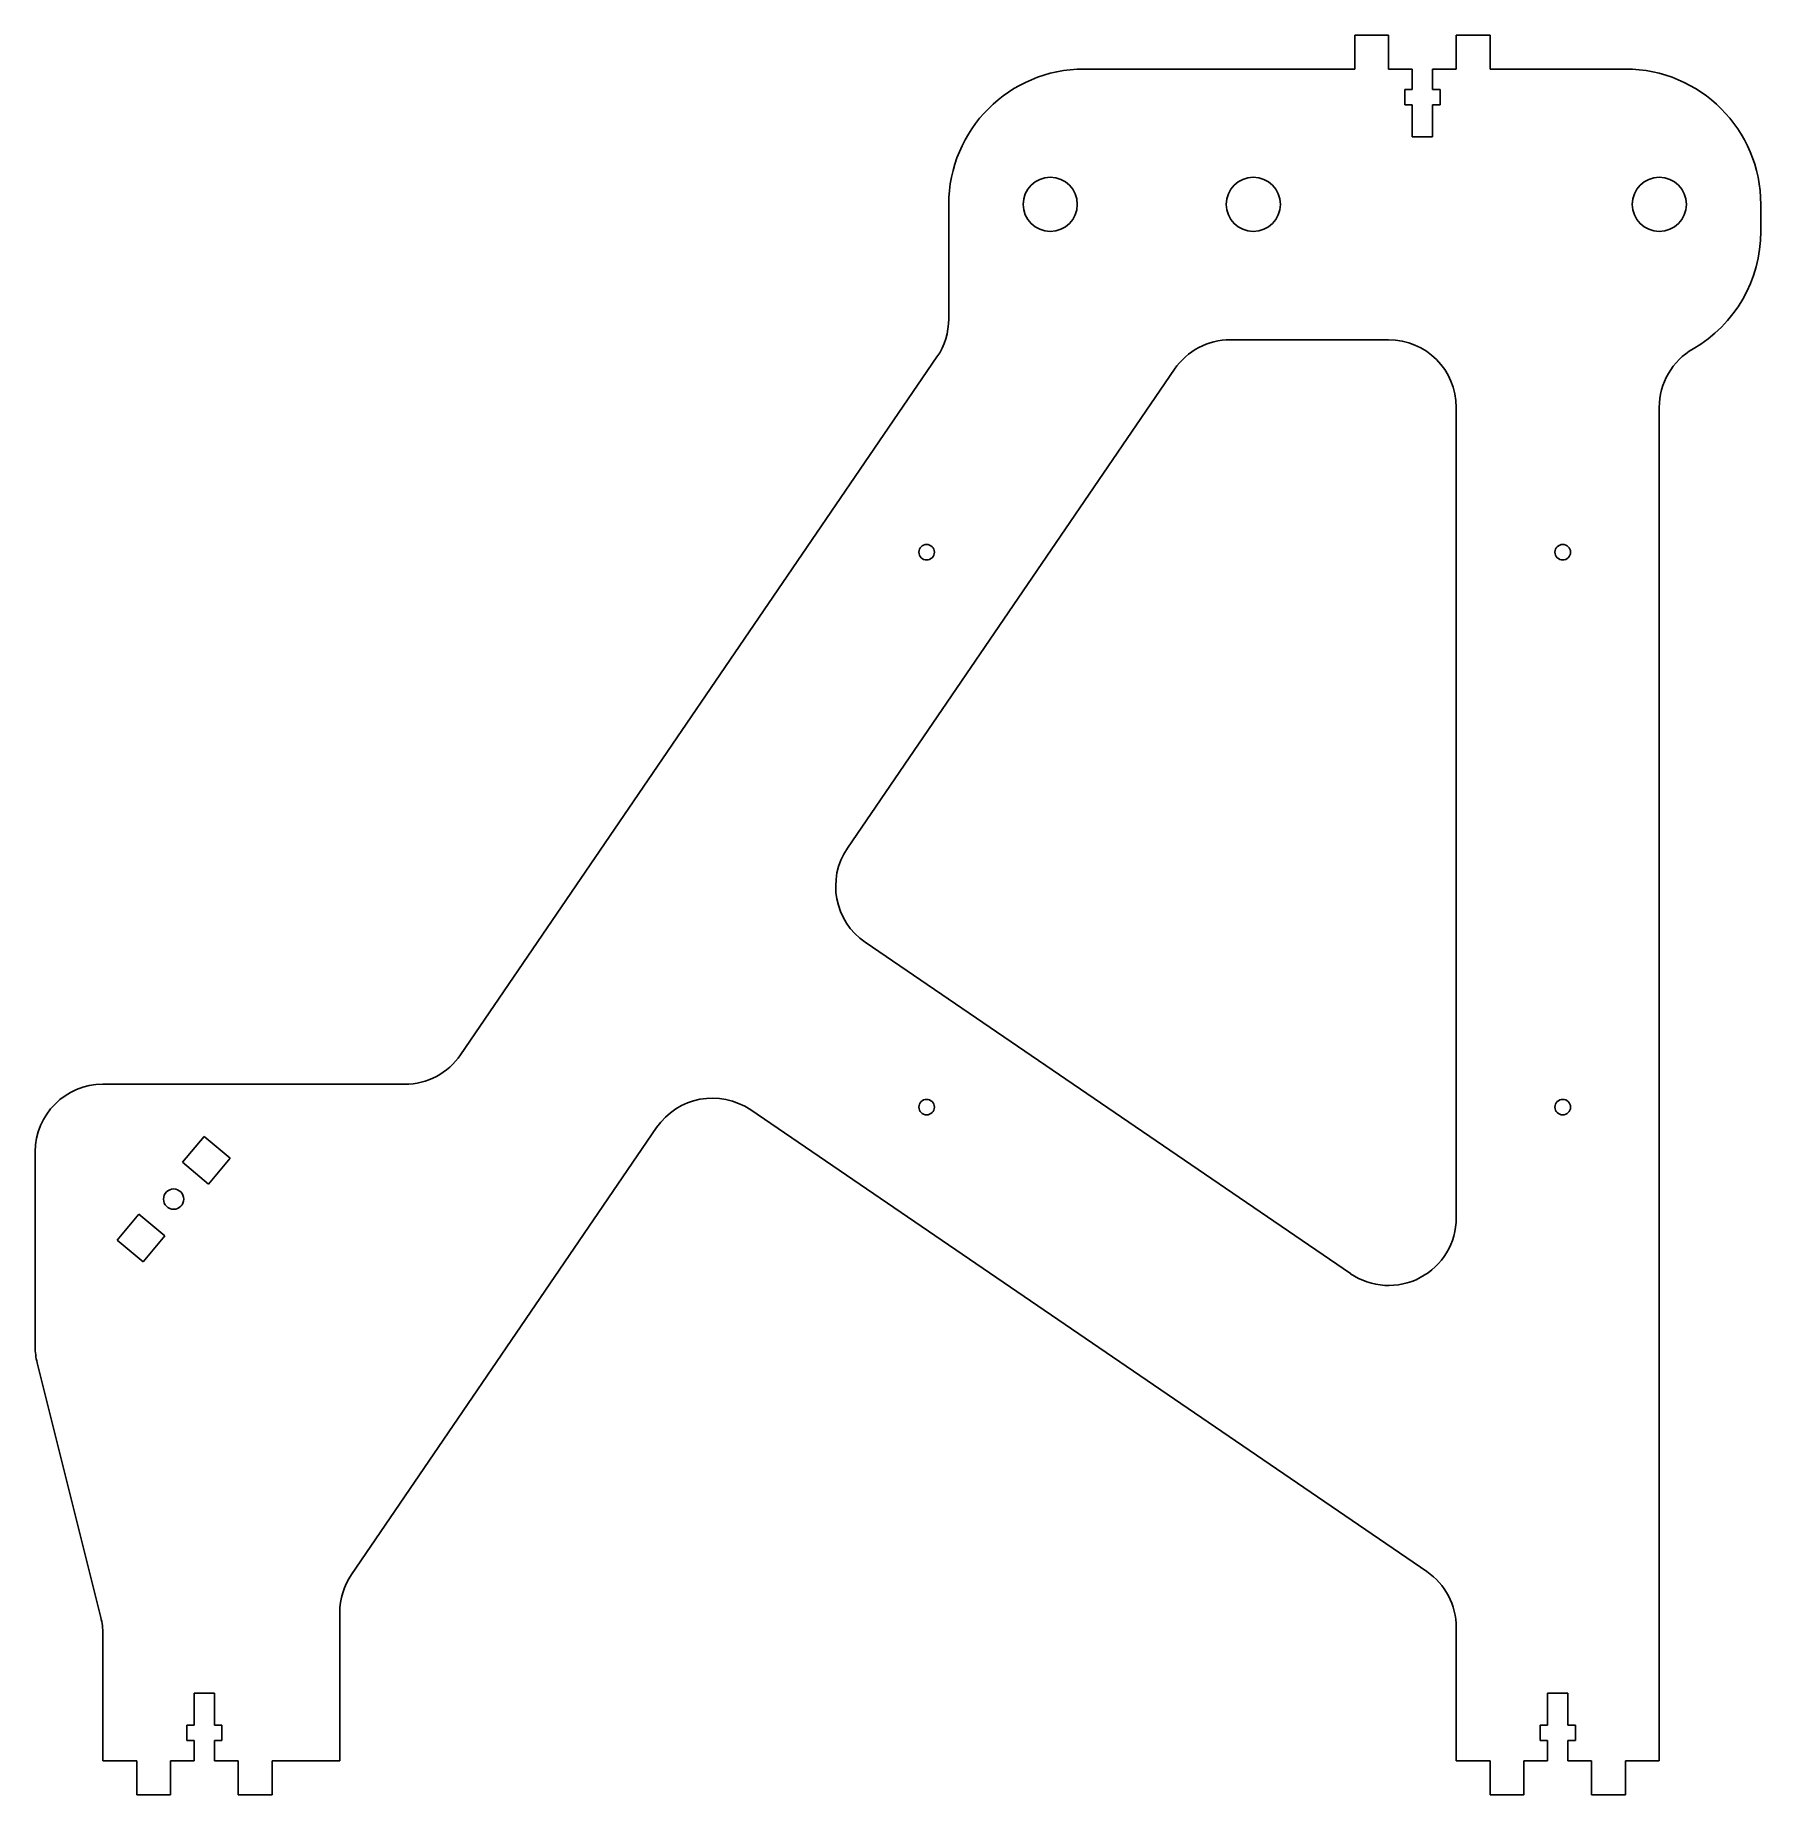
# Model space of a CAD drawing. Header units: millimetres. Extents: x -45 to 210, y -5 to 255.
import ezdxf

# ---------------------------------------------------------------- set-up
doc = ezdxf.new("R2010")
doc.units = ezdxf.units.MM

msp = doc.modelspace()

# ---------------------------------------------------------------- linework, layer by layer
at = {"color": 7, "linetype": 'Continuous', "lineweight": 25}
for p, q in [((155, 255), (150, 255)), ((150, 255), (150, 250)), ((155, 250), (155, 255)), ((170, 255), (165, 255)), ((165, 255), (165, 250)), ((170, 250), (170, 255)), ((150, 250), (110, 250)), ((158.5, 250), (155, 250)), ((158.5, 247), (158.5, 250)), ((165, 250), (161.5, 250)), ((161.5, 250), (161.5, 247)), ((190, 250), (170, 250)), ((157.4, 244.7), (157.4, 247)), ((157.4, 247), (158.5, 247)), ((161.5, 247), (162.6, 247)), ((162.6, 247), (162.6, 244.7)), ((158.5, 244.7), (157.4, 244.7)), ((158.5, 240), (158.5, 244.7)), ((162.6, 244.7), (161.5, 244.7)), ((161.5, 244.7), (161.5, 240)), ((161.5, 240), (158.5, 240)), ((90, 230), (90, 213.09)), ((210, 225.98), (210, 230)), ((155, 210), (131.61, 210)), ((88.26, 207.45), (17.86, 104.36)), ((123.35, 205.64), (75.03, 134.87)), ((165, 80.26), (165, 200)), ((195, 0), (195, 200)), ((77.65, 120.98), (149.36, 72.01)), ((9.61, 100), (-35, 100)), ((60.73, 96.2), (160.64, 27.98)), ((-20.03, 92.29), (-23.24, 88.46)), ((-16.2, 89.08), (-20.03, 92.29)), ((1.74, 27.55), (46.83, 93.58)), ((-45, 90), (-45, 61.23)), ((-23.24, 88.46), (-19.41, 85.25)), ((-19.41, 85.25), (-16.2, 89.08)), ((-29.67, 80.8), (-32.89, 76.97)), ((-25.84, 77.59), (-29.67, 80.8)), ((-32.89, 76.97), (-29.06, 73.76)), ((-29.06, 73.76), (-25.84, 77.59)), ((-44.7, 58.81), (-35.3, 21.19)), ((0, 0), (0, 21.91)), ((-35, 18.77), (-35, 0)), ((165, 19.72), (165, 0)), ((-21.5, 5.3), (-21.5, 10)), ((-21.5, 10), (-18.5, 10)), ((-18.5, 10), (-18.5, 5.3)), ((178.5, 5.3), (178.5, 10)), ((178.5, 10), (181.5, 10)), ((181.5, 10), (181.5, 5.3)), ((-22.6, 3), (-22.6, 5.3)), ((-22.6, 5.3), (-21.5, 5.3)), ((-18.5, 5.3), (-17.4, 5.3)), ((-17.4, 5.3), (-17.4, 3)), ((177.4, 3), (177.4, 5.3)), ((177.4, 5.3), (178.5, 5.3)), ((181.5, 5.3), (182.6, 5.3)), ((182.6, 5.3), (182.6, 3)), ((-21.5, 3), (-22.6, 3)), ((-21.5, 0), (-21.5, 3)), ((-17.4, 3), (-18.5, 3)), ((-18.5, 3), (-18.5, 0)), ((178.5, 3), (177.4, 3)), ((178.5, 0), (178.5, 3)), ((182.6, 3), (181.5, 3)), ((181.5, 3), (181.5, 0)), ((-35, 0), (-30, 0)), ((-30, 0), (-30, -5)), ((-25, -5), (-25, 0)), ((-25, 0), (-21.5, 0)), ((-18.5, 0), (-15, 0)), ((-15, 0), (-15, -5)), ((-10, -5), (-10, 0)), ((-10, 0), (0, 0)), ((165, 0), (170, 0)), ((170, 0), (170, -5)), ((175, -5), (175, 0)), ((175, 0), (178.5, 0)), ((181.5, 0), (185, 0)), ((185, 0), (185, -5)), ((190, -5), (190, 0)), ((190, 0), (195, 0)), ((-30, -5), (-25, -5)), ((-15, -5), (-10, -5)), ((170, -5), (175, -5)), ((185, -5), (190, -5))]:
    msp.add_line(p, q, dxfattribs=at)
for centre, radius in [((105, 230), 4), ((135, 230), 4), ((195, 230), 4), ((86.73, 178.61), 1.15), ((180.73, 178.61), 1.15), ((86.73, 96.61), 1.15), ((180.73, 96.61), 1.15), ((-24.54, 83.02), 1.5)]:
    msp.add_circle(centre, radius, dxfattribs=at)
for centre, radius, start, end in [((110, 230), 20, 90, 180), ((190, 230), 20, 0, 90), ((190, 225.98), 20, 300, 0), ((80, 213.09), 10, 325.6728, 0), ((131.61, 200), 10, 90, 145.6728), ((155, 200), 10, 0, 90), ((205, 200), 10, 120, 180), ((83.29, 129.23), 10, 145.6728, 235.6728), ((9.61, 110), 10, 270, 325.6728), ((-35, 90), 10, 90, 180), ((55.09, 87.94), 10, 55.6728, 145.6728), ((155, 80.26), 10, 235.6728, 0), ((-35, 61.23), 10, 180, 194.0362), ((10, 21.91), 10, 145.6728, 180), ((155, 19.72), 10, 0, 55.6728), ((-45, 18.77), 10, 0, 14.0362)]:
    msp.add_arc(centre, radius, start, end, dxfattribs=at)

doc.saveas('drawing.dxf')
